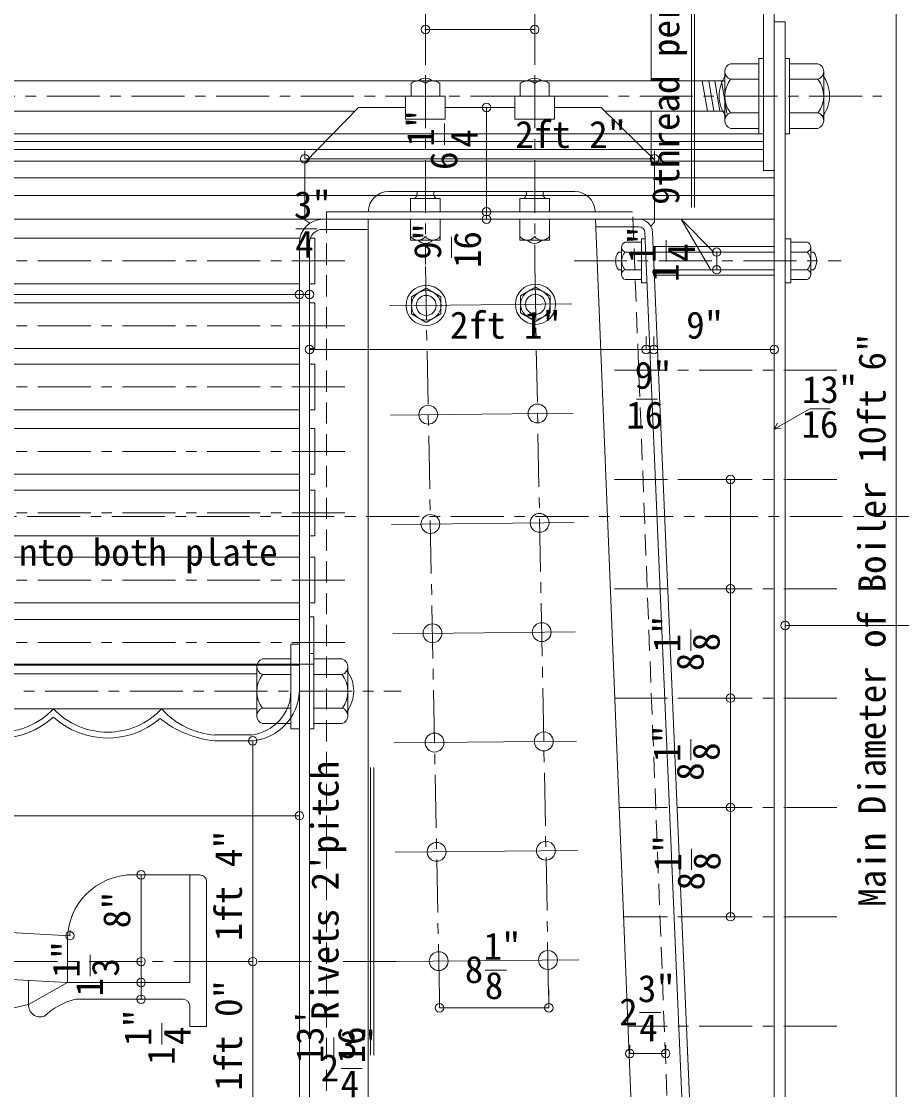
# Model space of a CAD drawing. Units: millimetres, scale not verified. Extents: x -5564 to 5565, y -3978 to 3978.
# Drawn here: x 1736 to 3399, y -2156 to -139 of the extents above; entities that cross this region are included whole.
import ezdxf
from ezdxf.enums import TextEntityAlignment as Align

# ---------------------------------------------------------------- set-up
doc = ezdxf.new("R2010")
doc.units = ezdxf.units.MM
doc.header["$LTSCALE"] = 20
doc.header["$PDMODE"] = 32
doc.header["$PDSIZE"] = 16
doc.linetypes.add('CHAIN1', pattern=[8, 5, -1, 1, -1])
doc.linetypes.add('DASHED2', pattern=[3, 2, -1])
for name, color, linetype, lineweight in [('0-3_Center', 4, 'CHAIN1', 9), ('0-4_Note', 3, 'Continuous', 9), ('0-5_Line', 7, 'Continuous', 9), ('0-6_Sunpou', 3, 'Continuous', 9), ('0-7_Kumo', 7, 'DASHED2', 9)]:
    doc.layers.add(name, color=color, linetype=linetype, lineweight=lineweight)
doc.styles.add('ＭＳ ゴシック', font='')
doc.styles.get('ＭＳ ゴシック').set_extended_font_data('MS Gothic')

msp = doc.modelspace()

# ---------------------------------------------------------------- linework, layer by layer
at = {"layer": '0-3_Center'}
for p, q in [((2499.31, -80.72), (2499.31, -597.8)), ((2705.68, -80.72), (2705.68, -597.8)), ((-135.84, -279.9), (3361.45, -279.9)), ((2347.27, -591.3), (83.83, -591.3)), ((2499.35, -601.73), (2525.95, -1996.89)), ((2705.68, -597.8), (2732.29, -1992.96)), ((2779.93, -591.12), (3284.28, -591.12)), ((2347.27, -713.52), (83.83, -713.52)), ((3276.22, -797.5), (2844.32, -797.5)), ((2347.27, -829.15), (83.83, -829.15)), ((2347.27, -950.8), (83.83, -950.8)), ((3276.22, -1003.87), (2844.32, -1003.87)), ((2347.27, -1067.16), (83.83, -1067.16)), ((-652.79, -1073.65), (5275.91, -1073.65)), ((2347.27, -1193.81), (83.83, -1193.81)), ((3276.22, -1210.25), (2844.32, -1210.25)), ((2347.27, -1311.53), (83.83, -1311.53)), ((-459.02, -1403.85), (2453.57, -1403.85)), ((3276.22, -1416.62), (2856.97, -1416.62)), ((3276.22, -1623), (2865.35, -1623)), ((3276.22, -1829.37), (2873.72, -1829.37)), ((2444.16, -1914.14), (-55.42, -1914.14)), ((3276.22, -2035.75), (2882.09, -2035.75))]:
    msp.add_line(p, q, dxfattribs=at)
at = {"layer": '0-4_Note'}
for p, q in [((3001.85, -490.56), (3001.85, 25.13)), ((3007.24, -490.56), (3007.24, 25.13)), ((3039.22, -609.53), (2982.5, -512.65)), ((3043.91, -574.44), (2982.5, -512.65)), ((3225.08, -870.7), (3158.13, -908.6)), ((3225.08, -870.7), (3263.96, -870.7)), ((3158.13, -908.6), (3164.12, -897.34)), ((3158.13, -908.6), (3171.16, -907.3)), ((2395.65, -2090.76), (2395.65, -1547.73)), ((2401.65, -2090.76), (2401.65, -1547.73)), ((2326.38, -2097.25), (2326.38, -2057.25))]:
    msp.add_line(p, q, dxfattribs=at)
at = {"layer": '0-5_Line'}
for p, q in [((3137.49, -420.25), (3137.49, 409.08)), ((3158.13, -2586.54), (3158.13, 409.08)), ((2925.51, 97.93), (2925.51, -251.32)), ((3158.13, -139.55), (3178.76, -139.55)), ((3158.13, -139.55), (3178.76, -139.55)), ((3178.76, -2901.1), (3178.76, -139.55)), ((3064.84, -232.74), (3064.84, -327.06)), ((3251.41, -232.74), (3251.41, -327.06)), ((240.05, -251.32), (3064.84, -251.32)), ((3022.04, -251.32), (3031.83, -308.47)), ((3034.33, -251.32), (3044.11, -308.47)), ((3045.64, -251.32), (3055.42, -308.47)), ((3058.24, -251.32), (3068.79, -312.92)), ((3129.18, -248.16), (3075.66, -248.16)), ((3187.07, -248.16), (3240.6, -248.16)), ((2461.87, -301.51), (2372.86, -301.51)), ((2668.24, -301.51), (2536.75, -301.51)), ((2831.28, -301.51), (2743.12, -301.51)), ((240.05, -308.47), (2366.07, -308.47)), ((2838.37, -308.47), (3064.84, -308.47)), ((2925.51, -308.47), (2925.51, -402.66)), ((3129.18, -311.64), (3075.66, -311.64)), ((3187.07, -311.64), (3240.6, -311.64)), ((3129.18, -351.03), (183.52, -351.03)), ((175.21, -365.82), (3137.49, -365.82)), ((175.21, -380.89), (3137.49, -380.89)), ((175.21, -402.66), (3137.49, -402.66)), ((3137.49, -420.25), (3158.13, -420.25)), ((152.99, -434.32), (3158.13, -434.32)), ((2781.56, -460.26), (2429.47, -460.26)), ((3158.13, -467.82), (152.99, -467.82)), ((2890.54, -498.36), (2312.25, -498.36)), ((2819.72, -498.36), (2819.66, -496.85)), ((3158.13, -512.65), (152.99, -512.65)), ((2391.33, -512.65), (2305.64, -512.65)), ((2902.71, -512.65), (2312.25, -512.65)), ((2391.33, -512.65), (2391.33, -2391.82)), ((2896.53, -2391.82), (2820.3, -512.65)), ((2391.33, -531.7), (2305.64, -531.7)), ((2902.71, -526.94), (2820.88, -526.94)), ((2991.66, -2354.77), (2913.81, -537.57)), ((3005.94, -2354.19), (2928.09, -536.96)), ((2262.11, -548.12), (152.99, -548.12)), ((2261.19, -2347.37), (2261.19, -557.1)), ((2280.24, -2347.37), (2280.24, -557.1)), ((2290.64, -548.12), (2281.88, -548.12)), ((2290.64, -548.12), (2290.64, -634.48)), ((3158.13, -564.05), (2929.69, -564.05)), ((2869.73, -574.49), (2864.2, -574.49)), ((2869.73, -564.98), (2869.73, -617.37)), ((2907.15, -574.49), (2876.28, -574.49)), ((3158.13, -574.44), (2929.69, -574.44)), ((3189.5, -574.44), (3220.38, -574.44)), ((3226.93, -564.93), (3226.93, -617.32)), ((3226.93, -574.44), (3232.45, -574.44)), ((2869.73, -607.86), (2864.2, -607.86)), ((2907.15, -607.86), (2876.28, -607.86)), ((3158.13, -607.81), (2929.69, -607.81)), ((3158.13, -618.2), (2929.69, -618.2)), ((3189.5, -607.81), (3220.38, -607.81)), ((3226.93, -607.81), (3232.45, -607.81)), ((2261.19, -634.48), (152.99, -634.48)), ((2290.64, -634.48), (2280.24, -634.48)), ((2261.19, -670.34), (152.99, -670.34)), ((2290.64, -670.34), (2280.24, -670.34)), ((2290.64, -670.34), (2290.64, -756.7)), ((2431.15, -675.96), (2775.88, -672.34)), ((2261.19, -756.7), (152.99, -756.7)), ((2290.64, -756.7), (2280.24, -756.7)), ((2261.19, -785.97), (152.99, -785.97)), ((2290.64, -785.97), (2280.24, -785.97)), ((2290.64, -785.97), (2290.64, -872.33)), ((2261.19, -872.33), (152.99, -872.33)), ((2290.64, -872.33), (2280.24, -872.33)), ((2433.32, -882.33), (2778.05, -878.7)), ((2261.19, -907.62), (152.99, -907.62)), ((2290.64, -907.62), (2280.24, -907.62)), ((2290.64, -907.62), (2290.64, -993.98)), ((2261.19, -993.98), (152.99, -993.98)), ((2290.64, -993.98), (2280.24, -993.98)), ((2261.19, -1023.98), (152.99, -1023.98)), ((2290.64, -1023.98), (2280.24, -1023.98)), ((2290.64, -1023.98), (2290.64, -1110.34)), ((2435.49, -1088.69), (2780.22, -1085.07)), ((2261.19, -1110.34), (152.99, -1110.34)), ((2290.64, -1110.34), (2280.24, -1110.34)), ((2261.19, -1150.63), (152.99, -1150.63)), ((2290.64, -1150.63), (2280.24, -1150.63)), ((2290.64, -1150.63), (2290.64, -1236.99)), ((2261.19, -1236.99), (152.99, -1236.99)), ((2290.64, -1236.99), (2280.24, -1236.99)), ((2261.19, -1268.35), (152.99, -1268.35)), ((2280.24, -1474.98), (2280.24, -1263.5)), ((2288.55, -1263.5), (2280.24, -1263.5)), ((2288.55, -1474.98), (2288.55, -1263.5)), ((2437.65, -1295.05), (2782.39, -1291.43)), ((2261.19, -1354.71), (83.83, -1354.71)), ((2288.55, -1352.29), (224.76, -1352.29)), ((225.64, -1370.83), (2180.92, -1370.83)), ((2180.92, -1356.69), (2180.92, -1451.01)), ((2352.89, -1356.69), (2352.89, -1451.01)), ((2245.26, -1372.11), (2191.74, -1372.11)), ((2288.55, -1372.11), (2342.07, -1372.11)), ((225.64, -1436.87), (2180.92, -1436.87)), ((2245.26, -1435.59), (2191.74, -1435.59)), ((2288.55, -1435.59), (2342.07, -1435.59)), ((2171.57, -1486.29), (2101.21, -1486.29)), ((2171.57, -1497.4), (2101.21, -1497.4)), ((2439.82, -1501.42), (2784.55, -1497.79)), ((2441.99, -1707.78), (2786.72, -1704.16)), ((1946.1, -1750.36), (2073.28, -1750.36)), ((2054.23, -1750.36), (2054.23, -1953.56)), ((1823.27, -1953.56), (311.82, -1873.1)), ((2444.16, -1914.14), (2788.89, -1910.52)), ((1749.58, -1997.05), (1749.58, -1949.63)), ((1823.27, -1953.56), (1749.58, -1995.02)), ((2054.23, -1953.56), (1823.27, -1953.56)), ((2041.53, -1985.31), (1838.56, -1985.31)), ((2054.23, -1998.01), (2054.23, -2036.66))]:
    msp.add_line(p, q, dxfattribs=at)
for points in [[(3075.66, -340.94), (3129.18, -340.94), (3129.18, -218.85), (3075.66, -218.85)], [(3240.6, -340.94), (3187.07, -340.94), (3187.07, -218.85), (3240.6, -218.85)], [(2526.53, -256.06), (2526.53, -279.9), (2472.08, -279.9), (2472.08, -256.06)], [(2732.91, -256.06), (2732.91, -279.9), (2678.46, -279.9), (2678.46, -256.06)], [(2281.18, -519.98), (2271.61, -513.52), (2271.61, -405.38), (2372.86, -301.51)], [(2924.75, -525.42), (2932.04, -518.3), (2932.04, -400.54), (2831.28, -301.51)], [(2876.28, -626.36), (2907.15, -626.36), (2907.15, -555.98), (2876.28, -555.98)], [(2914.33, -549.63), (2907.15, -549.63), (2907.15, -632.71), (2917.89, -632.71)], [(3220.38, -626.32), (3189.5, -626.32), (3189.5, -555.93), (3220.38, -555.93)], [(2191.74, -1464.89), (2245.26, -1464.89), (2245.26, -1342.8), (2191.74, -1342.8)], [(2342.07, -1464.89), (2288.55, -1464.89), (2288.55, -1342.8), (2342.07, -1342.8)], [(1946.1, -1750.36), (2054.23, -1750.36), (2054.23, -1953.56)], [(2085.98, -1763.06), (2085.98, -2036.66), (2054.23, -2036.66)], [(2054.23, -1953.56), (1823.27, -1953.56), (1823.27, -1873.19)]]:
    msp.add_lwpolyline(points, dxfattribs=at)
for points in [[(3137.49, -208.77), (3129.18, -208.77), (3129.18, -351.03), (3137.49, -351.03)], [(3178.76, -208.77), (3187.07, -208.77), (3187.07, -351.03), (3178.76, -351.03)], [(2536.75, -279.9), (2461.87, -279.9), (2461.87, -323.28), (2536.75, -323.28)], [(2743.12, -279.9), (2668.24, -279.9), (2668.24, -323.28), (2743.12, -323.28)], [(2471.41, -473.06), (2527.21, -473.06), (2527.21, -498.36), (2471.41, -498.36)], [(2677.78, -473.06), (2733.58, -473.06), (2733.58, -498.36), (2677.78, -498.36)], [(2471.41, -512.65), (2527.21, -512.65), (2527.21, -551.8), (2471.41, -551.8)], [(2677.78, -512.65), (2733.58, -512.65), (2733.58, -551.8), (2677.78, -551.8)], [(3178.76, -549.59), (3189.5, -549.59), (3189.5, -632.66), (3178.76, -632.66)], [(2528.7, -659.09), (2500.75, -642.95), (2472.79, -659.09), (2472.79, -691.37), (2500.75, -707.51), (2528.7, -691.37)], [(2735.08, -656.92), (2707.12, -640.78), (2679.16, -656.92), (2679.16, -689.2), (2707.12, -705.34), (2735.08, -689.2)], [(2261.19, -1314.94), (2245.26, -1314.94), (2245.26, -1474.98), (2261.19, -1474.98)], [(2280.24, -1332.72), (2288.55, -1332.72), (2288.55, -1474.98), (2280.24, -1474.98)]]:
    msp.add_lwpolyline(points, close=True, dxfattribs=at)
for centre, radius in [((2500.75, -675.23), 38.02), ((2707.12, -673.06), 38.02), ((2707.12, -673.06), 27.96), ((2500.75, -675.23), 27.96), ((2500.75, -675.23), 18.81), ((2707.12, -673.06), 18.81), ((2504.68, -881.58), 17.82), ((2711.05, -879.41), 17.82), ((2714.99, -1085.75), 17.82), ((2508.62, -1087.92), 17.82), ((2512.55, -1294.27), 17.82), ((2718.92, -1292.1), 17.82), ((2516.49, -1500.61), 17.82), ((2722.86, -1498.44), 17.82), ((2520.42, -1706.96), 17.82), ((2726.8, -1704.79), 17.82), ((2524.36, -1913.3), 17.82), ((2730.73, -1911.13), 17.82)]:
    msp.add_circle(centre, radius, dxfattribs=at)
for centre, radius, start, end in [((3080.15, -233.51), 15.33, 107.04183, 252.95817), ((3236.11, -233.51), 15.33, 287.04183, 72.95817), ((3118.77, -279.39), 64.86, 143.4657, 217.01441), ((3197.48, -279.39), 64.86, 322.98559, 36.5343), ((2485.7, -273.23), 21.91, 51.5893, 128.4107), ((2498.95, -267.54), 21.18, 49.99736, 130.00264), ((2512.92, -273.23), 21.91, 51.5893, 128.4107), ((2692.07, -273.23), 21.91, 51.5893, 128.4107), ((2705.33, -267.54), 21.18, 49.99736, 130.00264), ((2719.3, -273.23), 21.91, 51.5893, 128.4107), ((3117.56, -280.15), 52.72, 142.64143, 216.79856), ((3198.69, -280.15), 52.72, 323.20144, 37.35857), ((3080.15, -326.29), 15.33, 107.04183, 252.95817), ((3236.11, -326.29), 15.33, 287.04183, 72.95817), ((2429.47, -498.39), 38.13, 90, 180), ((2471.17, -464.12), 12.38, 313.78719, 18.17294), ((2527.45, -464.12), 12.38, 161.82706, 226.21281), ((2677.54, -464.12), 12.38, 313.78719, 18.17294), ((2733.82, -464.12), 12.38, 161.82706, 226.21281), ((2781.56, -498.39), 38.13, 2.323, 90), ((2305.64, -557.1), 44.45, 90, 180), ((2902.71, -538.05), 25.4, 2.45299, 90), ((2305.64, -557.1), 25.4, 90, 180), ((2902.71, -538.05), 11.11, 2.45299, 90), ((2485.36, -533.66), 18.15, 219.7713, 320.2287), ((2498.99, -541.06), 17.36, 218.26067, 321.78552), ((2513.26, -533.66), 18.15, 219.7713, 320.2287), ((2691.73, -533.66), 18.15, 219.7713, 320.2287), ((2705.36, -541.06), 17.36, 218.26067, 321.78552), ((2719.63, -533.66), 18.15, 219.7713, 320.2287), ((2879.54, -565.24), 9.81, 109.40869, 250.59131), ((3217.12, -565.19), 9.81, 289.40869, 70.59131), ((2884.95, -591.17), 26.63, 141.2016, 218.7984), ((2894.26, -591.17), 24.53, 137.14294, 222.85705), ((3202.4, -591.12), 24.53, 317.14295, 42.85706), ((3211.7, -591.12), 26.63, 321.2016, 38.7984), ((2879.54, -617.11), 9.81, 109.40869, 250.59131), ((3217.12, -617.06), 9.81, 289.40869, 70.59131), ((2196.23, -1357.46), 15.33, 107.04183, 252.95817), ((2337.58, -1357.46), 15.33, 287.04183, 72.95817), ((2298.96, -1403.34), 64.86, 322.98559, 36.5343), ((2233.64, -1404.1), 52.72, 142.64143, 216.79856), ((2300.17, -1404.1), 52.72, 323.20144, 37.35857), ((2161.07, -1402.68), 84.2, 276.52536, 359.20308), ((2163.39, -1399.87), 97.88, 274.79414, 357.66811), ((1694.76, -1340.7), 140.3, 223.2722, 316.7278), ((1899.06, -1340.7), 140.3, 223.2722, 316.7278), ((2110.89, -1340.79), 145.81, 221.21755, 266.63391), ((2196.23, -1450.24), 15.33, 107.04183, 252.95817), ((2337.58, -1450.24), 15.33, 287.04183, 72.95817), ((1694.76, -1340.7), 151.41, 227.57168, 312.42832), ((1899.06, -1340.7), 151.41, 227.57168, 310.89607), ((2121.07, -1302.28), 196.13, 231.20756, 264.18863), ((1946.1, -1873.19), 122.83, 90, 180), ((2073.28, -1763.06), 12.7, 0, 90), ((1495.72, -927.8), 1097, 251.30885, 283.38036), ((1772.13, -1996.03), 22.57, 177.42345, 289.74578), ((1869.25, -2111.83), 130.19, 103.63626, 133.42695), ((2041.53, -1998.01), 12.7, 0, 90)]:
    msp.add_arc(centre, radius, start, end, dxfattribs=at)
at = {"layer": '0-6_Sunpou'}
for p, q in [((3388.62, 505.91), (3388.62, -2673.85)), ((2499.31, -154.17), (2705.68, -154.17)), ((2499.31, -154.17), (2499.31, -214.71)), ((2705.68, -154.17), (2705.68, -214.71)), ((2614.65, -301.51), (2578.61, -301.51)), ((2614.65, -498.36), (2614.65, -301.51)), ((2535.46, -372.08), (2535.46, -332.08)), ((2271.61, -398.45), (2271.61, -383.35)), ((2271.61, -398.45), (2932.04, -398.45)), ((2932.04, -398.45), (2932.04, -383.35)), ((2614.65, -498.36), (2578.61, -498.36)), ((2614.65, -512.65), (2614.65, -498.36)), ((2614.65, -512.65), (2578.61, -512.65)), ((2254.35, -530.66), (2294.35, -530.66)), ((2548.65, -585.44), (2548.65, -545.44)), ((2953.64, -592.2), (2953.64, -552.2)), ((3049.32, -574.44), (3027.15, -574.44)), ((3049.32, -574.44), (3049.32, -607.81)), ((2261.19, -654.54), (2261.19, -608.5)), ((2280.24, -654.54), (2280.24, -608.5)), ((3049.32, -607.81), (3027.15, -607.81)), ((152.99, -654.54), (2261.19, -654.54)), ((2261.19, -654.54), (2280.24, -654.54)), ((2280.24, -758.38), (2280.24, -734.05)), ((2916.11, -758.38), (2916.11, -734.05)), ((2930.41, -758.38), (2930.41, -734.05)), ((3158.13, -758.38), (3158.13, -734.05)), ((2280.24, -758.38), (2916.11, -758.38)), ((2916.11, -758.38), (2930.41, -758.38)), ((2930.41, -758.38), (3158.13, -758.38)), ((2897.74, -852.35), (2937.74, -852.35)), ((3075.44, -1003.87), (2990.81, -1003.87)), ((3075.44, -1003.87), (3075.44, -1210.25)), ((3075.44, -1210.25), (2990.81, -1210.25)), ((3075.44, -1210.25), (3075.44, -1416.62)), ((3178.76, -1279.54), (3178.76, -1250.09)), ((3000.56, -1327.26), (3000.56, -1287.26)), ((3178.76, -1279.54), (3718.5, -1279.54)), ((3075.44, -1416.62), (2990.81, -1416.62)), ((3075.44, -1416.62), (3075.44, -1623)), ((2173.18, -1497.4), (2112.37, -1497.4)), ((2173.18, -1914.14), (2173.18, -1497.4)), ((3000.56, -1534.13), (3000.56, -1494.13)), ((2261.19, -1638.64), (2261.19, -1608.59)), ((3075.44, -1623), (2990.81, -1623)), ((3075.44, -1623), (3075.44, -1829.37)), ((188.58, -1638.64), (2261.19, -1638.64)), ((3002.06, -1741), (3002.06, -1701)), ((1962.26, -1750.36), (1935.62, -1750.36)), ((1962.26, -1914.14), (1962.26, -1750.36)), ((1827.97, -1865.32), (316.52, -1784.86)), ((3075.44, -1829.37), (2990.81, -1829.37)), ((1827.97, -1865.32), (1828.5, -1855.41)), ((1866.05, -1941.36), (1866.05, -1901.36)), ((1962.26, -1914.14), (1935.62, -1914.14)), ((1962.26, -1953.56), (1962.26, -1914.14)), ((2173.18, -1914.14), (2112.37, -1914.14)), ((2173.18, -2222.12), (2173.18, -1914.14)), ((2612.37, -1930.48), (2652.37, -1930.48)), ((1962.26, -1953.56), (1935.62, -1953.56)), ((1962.26, -1985.31), (1962.26, -1953.56)), ((2525.95, -2001.42), (2525.95, -1968.23)), ((2732.29, -2001.42), (2732.29, -1968.23)), ((1962.26, -1985.31), (1935.62, -1985.31)), ((2525.95, -2001.42), (2732.29, -2001.42)), ((2903.89, -2010.44), (2943.89, -2010.44)), ((2001.61, -2070.56), (2001.61, -2030.56)), ((2885.12, -2087.56), (2885.12, -2071.67)), ((2953.12, -2087.56), (2953.12, -2071.67)), ((2885.12, -2087.56), (2953.12, -2087.56)), ((2340.07, -2116.15), (2380.07, -2116.15))]:
    msp.add_line(p, q, dxfattribs=at)
for p in [(2499.31, -154.17), (2705.68, -154.17), (2614.65, -301.51), (2271.61, -398.45), (2932.04, -398.45), (2614.65, -498.36), (2614.65, -512.65), (3049.32, -574.44), (3049.32, -607.81), (2261.19, -654.54), (2280.24, -654.54), (2280.24, -758.38), (2916.11, -758.38), (2930.41, -758.38), (3158.13, -758.38), (3075.44, -1003.87), (3075.44, -1210.25), (3178.76, -1279.54), (3075.44, -1416.62), (2173.18, -1497.4), (2261.19, -1638.64), (3075.44, -1623), (1962.26, -1750.36), (3075.44, -1829.37), (1827.97, -1865.32), (1962.26, -1914.14), (2173.18, -1914.14), (1962.26, -1953.56), (1962.26, -1985.31), (2525.95, -2001.42), (2732.29, -2001.42), (2885.12, -2087.56), (2953.12, -2087.56)]:
    msp.add_point(p, dxfattribs=at)
at = {"layer": '0-7_Kumo'}
for p, q in [((2312.25, -498.36), (2312.25, -2406.1)), ((2964.74, -2406.64), (2890.54, -498.36))]:
    msp.add_line(p, q, dxfattribs=at)

# ---------------------------------------------------------------- texts
at = {"layer": '0-4_Note', "style": 'ＭＳ ゴシック'}
for s, p in [('9thread per inch', (2993.99, -485.53)), (" Rivets 2'pitch", (2350.54, -2059.02)), ("13'", (2322.05, -2106.5)), ('16', (2400.39, -2106.5))]:
    msp.add_text(s, height=51.32, rotation=90, dxfattribs=at).set_placement(p, align=Align.BOTTOM_LEFT)
for s, p in [('13"', (3210.31, -874.99)), ('16', (3209.53, -940.48)), ('dia 2" up and screwed into both plate', (928.5, -1181.94))]:
    msp.add_text(s, height=51.32, dxfattribs=at).set_placement(p, align=Align.BOTTOM_LEFT)
at = {"layer": '0-6_Sunpou', "style": 'ＭＳ ゴシック'}
for s, p in [('1"', (2531.1, -375.44)), ('4', (2613.55, -377.59)), ('6', (2575.08, -419.55)), ('9"', (2544.29, -588.8)), ('16', (2619.43, -604.68)), ('1"', (2949.27, -595.55)), ('4', (3023.49, -593.18)), ('1', (2993.21, -630.91)), ('Main Diameter of Boiler 10ft 6"', (3383.62, -1810.6)), ('1"', (2996.2, -1330.62)), ('8', (3070.42, -1328.25)), ('8', (3040.14, -1365.98)), ('1"', (2996.2, -1537.49)), ('8', (3070.42, -1535.12)), ('8', (3040.14, -1572.85)), ('1ft 4"', (2168.18, -1875.68)), ('1"', (2997.69, -1744.36)), ('8', (3071.91, -1741.99)), ('8', (3041.63, -1779.72)), ('8"', (1957.26, -1851.28)), ('1"', (1861.69, -1944.72)), ('3', (1935.91, -1942.35)), ('1', (1905.63, -1980.08)), ('1ft 0"', (2168.18, -2158.22)), ('1"', (1997.24, -2073.92)), ('4', (2071.46, -2071.55)), ('1', (2041.19, -2109.28))]:
    msp.add_text(s, height=51.32, rotation=90, dxfattribs=at).set_placement(p, align=Align.BOTTOM_LEFT)
for s, p in [('2ft 2"', (2668.83, -393.45)), ('3"', (2251, -526.29)), ('4', (2253.36, -600.51)), ('2ft 1"', (2545.67, -753.38)), ('9"', (2991.77, -753.38)), ('9"', (2894.39, -847.99)), ('16', (2878.5, -923.13)), ('1"', (2609.02, -1926.12)), ('8', (2573.66, -1970.06)), ('8', (2611.38, -2000.33)), ('3"', (2900.54, -2006.07)), ('2', (2865.18, -2050.01)), ('4', (2902.91, -2080.29)), ('3"', (2336.71, -2111.79)), ('2', (2301.35, -2155.73)), ('4', (2339.08, -2186.01))]:
    msp.add_text(s, height=51.32, dxfattribs=at).set_placement(p, align=Align.BOTTOM_LEFT)

doc.saveas('drawing.dxf')
